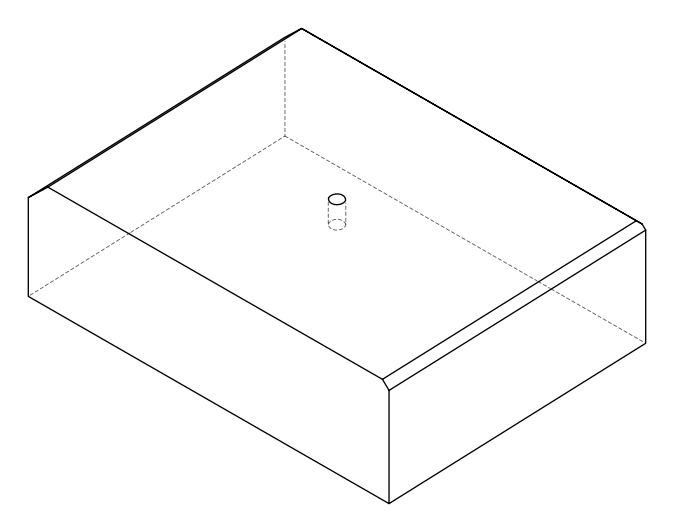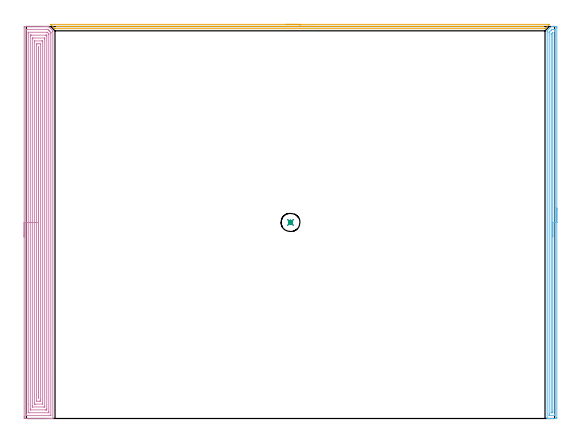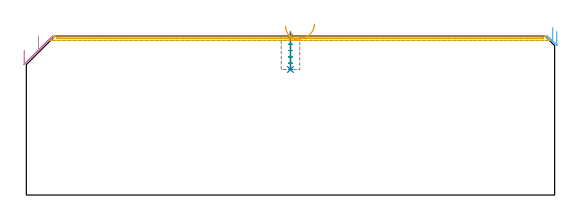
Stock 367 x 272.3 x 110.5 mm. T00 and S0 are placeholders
(PLAN: 6 operations, 3 tool changes, 30.4 min)
(1 SPOT_DRILL | STEP1POCKET | NXT0321_9005460120000 | 0.03 min | 3 mm3)
(2 DRILL_BLIND_HOLE_INTO_CENTER | STEP1POCKET | UGT0301_229 | 0.1 min | 2317 mm3)
(3 MILL_ROUGH_BLIND_HOLE_CONTOUR | STEP1POCKET | NXT0201_013 | Spiral | 0.34 min | 723 mm3)
(4 AREA_MILL | FG_CHAMFER_SURFACE | UGT0205_001 | 17.6 min | 53915 mm3)
(5 AREA_MILL_1 | FG_CHAMFER_SURFACE_1 | UGT0205_001 | 5.63 min | 1557 mm3)
(6 AREA_MILL_2 | FG_CHAMFER_SURFACE_2 | UGT0205_001 | 6.7 min | 6096 mm3)
(TOOL NXT0321_9005460120000 | NC Spot Drill, 142deg, 12mm, Carbide, Uncoated | D12 PA142 FL30 Z2)
(TOOL UGT0301_229 | Twist Drill 11.9 mm | D11.9 PA118 FL100 Z2)
(TOOL NXT0201_013 | ENDMILL 10mm | D10 FL30 Z4)
(TOOL UGT0205_001 | Chamfer Mill 20 x 3 x 45 deg. | D20 FL50 Z2)
(OP 1 SPOT_DRILL)
G17 G21 G94 G90
T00 M6
G54
G17 G0 G90 X183.5 Y136.2 S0 M3
G43 Z120.5 H0
G94 G81 G98 Z109.945 F250. R113.5
G80
M5
M2
(OP 2 DRILL_BLIND_HOLE_INTO_CENTER)
G17 G21 G94 G90
T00 M6
G54
G17 G0 G90 X183.5 Y136.2 S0 M3
G43 Z120.5 H0
G94 G81 G98 Z87.2 F250. R112.5
G80
M5
M2
(OP 3 MILL_ROUGH_BLIND_HOLE_CONTOUR)
G17 G21 G94 G90
T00 M6
G54
G17 G0 G90 X183.5 Y136.2 S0 M3
G43 Z120.5 H0
Z109.117
G94 G3 X184.133 Y137.017 R0.654 F250.
X183.139 Y137.604 R0.817
X182.096 Y135.839 R1.45
X183.139 Y137.604 R-1.45
X182.617 Y136.722 R0.725
X183.5 Y136.2 R0.725
G0 Z104.733
G3 X184.133 Y137.017 R0.654
X183.139 Y137.604 R0.817
X182.096 Y135.839 R1.45
X183.139 Y137.604 R-1.45
X182.617 Y136.722 R0.725
X183.5 Y136.2 R0.725
G0 Z100.35
G3 X184.133 Y137.017 R0.654
X183.139 Y137.604 R0.817
X182.096 Y135.839 R1.45
X183.139 Y137.604 R-1.45
X182.617 Y136.722 R0.725
X183.5 Y136.2 R0.725
G0 Z95.967
G3 X184.133 Y137.017 R0.654
X183.139 Y137.604 R0.817
X182.096 Y135.839 R1.45
X183.139 Y137.604 R-1.45
X182.617 Y136.722 R0.725
X183.5 Y136.2 R0.725
G0 Z91.583
G3 X184.133 Y137.017 R0.654
X183.139 Y137.604 R0.817
X182.096 Y135.839 R1.45
X183.139 Y137.604 R-1.45
X182.617 Y136.722 R0.725
X183.5 Y136.2 R0.725
G0 Z87.2
G3 X184.133 Y137.017 R0.654
X183.139 Y137.604 R0.817
X182.096 Y135.839 R1.45
X183.139 Y137.604 R-1.45
X182.617 Y136.722 R0.725
X183.5 Y136.2 R0.725
G0 Z120.5
M5
M2
(OP 4 AREA_MILL)
G17 G21 G94 G90
T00 M6
G54
G17 G0 G90 X-1.5 Y126.15 S1061 M3
G43 Z120.5 H0
Z100.6
G94 G1 Y126.188 Z99.728 F250.
Y126.302 Z98.864
Y126.491 Z98.012
Y126.753 Z97.18
Y127.087 Z96.374
Y127.49 Z95.6
Y127.958 Z94.864
Y128.49 Z94.172
Y129.079 Z93.529
Y129.722 Z92.94
Y130.414 Z92.408
Y131.15 Z91.94
Y131.924 Z91.537
Y132.73 Z91.203
Y133.562 Z90.941
Y134.414 Z90.752
Y135.278 Z90.638
Y136.15 Z90.6
Y271.704
X-1.496 Y272.008 Z90.602
X-1.492 Y272.29 Z90.606
X-1.205 Y272.3 Z90.892
X11.57 Z103.664
X12.161 Z104.258
X12.461 Z104.558
X13.052 Z105.149
X13.353 Z105.449
X13.954 Z106.053
X14.244 Z106.343
X15.114 Z107.214
X15.357 Z107.457
X15.4 Z107.498
X15.403 Y272.298 Z107.501
X15.581 Y272.121 Z107.677
X15.7 Y272.001 Z107.798
X15.936 Y271.765 Z108.035
X18.255 Y269.445 Z110.355
X18.27 Y269.43 Z110.369
X18.4 Y269.294 Z110.484
Y269.028 Z110.5
Y0.15
X18.397 Y0.009 Z110.488
X18.385 Y0.006 Z110.476
X18.352 Y0.004 Z110.444
X18.002 Y0. Z110.101
X17.519 Z109.618
X16.918 Z109.013
X15.726 Z107.823
X15.135 Z107.229
X4.884 Z96.982
X-0.909 Y0.001 Z91.188
X-1.139 Y0.002 Z90.958
X-1.492 Y0.007 Z90.606
X-1.494 Y0.011 Z90.603
X-1.499 Y0.596 Z90.601
X-1.5 Y1.187 Z90.6
Y136.15
X-0.086 Z92.014
Y269.988
X-0.079 Y270.276 Z92.021
X-0.063 Y270.29 Z92.037
X-0.018 Y270.292 Z92.082
X0.495 Y270.299 Z92.595
X14.244 Z106.344
X14.759 Y270.296 Z106.859
X14.943 Y270.29 Z107.043
X15.135 Y270.108 Z107.235
X15.329 Y269.92 Z107.429
X16.027 Y269.224 Z108.127
X16.222 Y269.028 Z108.322
X16.918 Y268.324 Z109.018
X16.962 Y268.276 Z109.062
X16.979 Y268.245 Z109.079
X16.982 Y268.204 Z109.082
X16.984 Y268.136 Z109.084
X16.985 Y268.069 Z109.085
X16.986 Y267.245 Z109.086
Y2.312
X16.979 Y2.025 Z109.079
X16.963 Y2.01 Z109.063
X16.918 Y2.008 Z109.018
X16.405 Y2.001 Z108.505
X0.873 Y2. Z92.973
X0.36 Y2.002 Z92.46
X-0.018 Y2.008 Z92.082
X-0.066 Y2.01 Z92.034
X-0.079 Y2.178 Z92.021
X-0.084 Y2.312 Z92.016
X-0.085 Y2.38 Z92.015
X-0.086 Y136.15 Z92.014
X1.328 Z93.428
X1.329 Y267.681 Z93.429
X1.331 Y268.136 Z93.431
X1.333 Y268.245 Z93.433
X1.335 Y268.29 Z93.435
X1.438 Y268.295 Z93.538
X1.602 Y268.299 Z93.702
X14.081 Y268.3 Z106.181
X14.244 Y268.297 Z106.344
X14.407 Y268.291 Z106.507
X14.505 Y268.284 Z106.605
X14.557 Y268.237 Z106.657
X14.663 Y268.136 Z106.763
X15.135 Y267.665 Z107.235
X15.344 Y267.454 Z107.444
X15.547 Y267.245 Z107.647
X15.565 Y267.213 Z107.665
X15.568 Y267.19 Z107.668
X15.571 Y267.136 Z107.671
Y267.027
X15.572 Y266.808 Z107.672
X15.571 Y4.619 Z107.671
X15.569 Y4.163 Z107.669
X15.567 Y4.055 Z107.667
X15.564 Y4.01 Z107.664
X15.462 Y4.006 Z107.562
X15.298 Y4.001 Z107.398
X1.928 Y4. Z94.028
X1.765 Y4.003 Z93.865
X1.602 Y4.01 Z93.702
X1.335 Y4.028 Z93.435
X1.333 Y4.163 Z93.433
X1.33 Y4.599 Z93.43
X1.328 Y9.575 Z93.428
Y136.15
X2.743 Z94.843
Y265.461
X2.748 Y266.261 Z94.848
X2.749 Y266.285 Z94.849
X2.763 Y266.29 Z94.863
X2.814 Y266.295 Z94.914
X2.919 Y266.298 Z95.019
X3.128 Y266.3 Z95.228
X3.547 Z95.647
X13.406 Z105.506
X13.796 Y266.297 Z105.896
X13.991 Y266.293 Z106.091
X14.039 Y266.29 Z106.139
X14.069 Y266.27 Z106.169
X14.112 Y266.227 Z106.212
X14.15 Y266.177 Z106.25
X14.153 Y266.091 Z106.253
X14.155 Y265.91 Z106.255
X14.157 Y265.548 Z106.257
Y265.461
Y6.839
X14.152 Y6.039 Z106.252
X14.151 Y6.016 Z106.251
X14.137 Y6.01 Z106.237
X14.086 Y6.006 Z106.186
X13.981 Y6.002 Z106.081
X13.772 Y6.001 Z105.872
X13.353 Y6. Z105.453
X3.104 Z95.204
X2.908 Y6.001 Z95.008
X2.811 Y6.005 Z94.911
X2.763 Y6.01 Z94.863
X2.749 Y6.014 Z94.849
X2.743 Y6.839 Z94.843
Y136.15
X4.157 Z96.257
Y263.677
X4.159 Y263.958 Z96.259
X4.164 Y264.24 Z96.264
X4.172 Y264.291 Z96.272
X4.206 Y264.295 Z96.306
X4.283 Y264.298 Z96.383
X4.439 Y264.3 Z96.539
X4.708 Z96.808
X12.461 Y264.299 Z104.561
X12.732 Y264.298 Z104.832
X12.74 Y264.292 Z104.84
X12.742 Y264.289 Z104.842
X12.743 Y263.677 Z104.843
Y263.395
Y8.622
X12.741 Y8.342 Z104.841
X12.736 Y8.06 Z104.836
X12.728 Y8.009 Z104.828
X12.694 Y8.005 Z104.794
X12.617 Y8.002 Z104.717
X12.461 Y8. Z104.561
X12.192 Z104.292
X4.439 Y8.001 Z96.539
X4.168 Y8.002 Z96.268
X4.16 Y8.008 Z96.26
X4.158 Y8.011 Z96.258
X4.157 Y8.622 Z96.257
Y8.905
Y136.15
X5.571 Z97.671
X5.572 Y261.652 Z97.672
X5.573 Y261.894 Z97.673
X5.577 Y262.219 Z97.677
X5.579 Y262.29 Z97.679
X5.68 Y262.295 Z97.78
X5.817 Y262.299 Z97.917
X10.678 Y262.3 Z102.778
X11.166 Y262.298 Z103.266
X11.293 Y262.293 Z103.393
X11.318 Y262.291 Z103.418
X11.322 Y262.247 Z103.422
X11.326 Y262.138 Z103.426
X11.328 Y261.894 Z103.428
X11.329 Y261.243 Z103.429
X11.328 Y10.648 Z103.428
X11.327 Y10.406 Z103.427
X11.323 Y10.081 Z103.423
X11.321 Y10.01 Z103.421
X11.219 Y10.006 Z103.319
X11.083 Y10.001 Z103.183
X6.222 Y10. Z98.322
X5.734 Y10.002 Z97.834
X5.607 Y10.007 Z97.707
X5.582 Y10.009 Z97.682
X5.578 Y10.053 Z97.678
X5.574 Y10.162 Z97.674
X5.572 Y10.406 Z97.672
X5.571 Y11.057 Z97.671
Y136.15
X6.985 Z99.085
Y259.346
X6.987 Y260.11 Z99.087
X6.989 Y260.234 Z99.089
X6.992 Y260.277 Z99.092
X6.998 Y260.291 Z99.098
X7.019 Y260.293 Z99.119
X7.113 Y260.296 Z99.213
X7.815 Y260.3 Z99.915
X8.004 Z100.104
X9.598 Z101.698
X9.787 Y260.299 Z101.887
X9.85 Y260.297 Z101.95
X9.9 Y260.291 Z102.
X9.908 Y260.288 Z102.008
X9.91 Y260.273 Z102.01
X9.913 Y260.238 Z102.013
X9.914 Y260.11 Z102.014
X9.915 Y259.983 Z102.015
Y12.954
X9.913 Y12.19 Z102.013
X9.911 Y12.066 Z102.011
X9.908 Y12.023 Z102.008
X9.902 Y12.01 Z102.002
X9.881 Y12.007 Z101.981
X9.787 Y12.004 Z101.887
X9.085 Y12. Z101.185
X8.896 Z100.996
X7.302 Z99.402
X7.113 Y12.001 Z99.213
X7.05 Y12.003 Z99.15
X7.001 Y12.009 Z99.101
X6.992 Y12.012 Z99.092
X6.99 Y12.027 Z99.09
X6.987 Y12.062 Z99.087
X6.986 Y12.19 Z99.086
X6.985 Y12.317 Z99.085
Y136.15
X8.4 Z100.5
Y257.435
X8.401 Y257.536 Z100.501
X8.406 Y257.925 Z100.506
X8.45 Y258.247 Z100.55
X8.493 Y257.93 Z100.593
X8.497 Y257.834 Z100.597
X8.5 Y257.435 Z100.6
Y14.865
X8.499 Y14.764 Z100.599
X8.494 Y14.375 Z100.594
X8.45 Y14.053 Z100.55
X8.407 Y14.37 Z100.507
X8.403 Y14.466 Z100.503
X8.4 Y14.865 Z100.5
Y23.281
Y136.15
Y137.022 Z100.538
Y137.886 Z100.651
Y138.738 Z100.84
Y139.57 Z101.103
Y140.376 Z101.436
Y141.15 Z101.839
Y141.886 Z102.308
Y142.578 Z102.839
Y143.221 Z103.428
Y143.81 Z104.072
Y144.342 Z104.764
Y144.81 Z105.5
Y145.213 Z106.273
Y145.547 Z107.079
Y145.809 Z107.911
Y145.998 Z108.763
Y146.112 Z109.628
Y146.15 Z110.5
G0 Z120.5
M5
M2
(OP 5 AREA_MILL_1)
G17 G21 G94 G90
T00 M6
G54
G17 G0 G90 X180.1 Y273.8 S1061 M3
G43 Z120.5 H0
Z117.5
G94 G1 X180.138 Z116.628 F250.
X180.252 Z115.764
X180.441 Z114.912
X180.703 Z114.08
X181.037 Z113.274
X181.44 Z112.5
X181.909 Z111.764
X182.44 Z111.072
X183.029 Z110.429
X183.672 Z109.84
X184.364 Z109.309
X185.1 Z108.84
X185.874 Z108.437
X186.68 Z108.103
X187.512 Z107.841
X188.364 Z107.652
X189.228 Z107.538
X190.1 Z107.5
X363.184
X363.267 Y273.794 Z107.504
X363.281 Y273.792 Z107.505
X363.267 Y273.766 Z107.532
X360.827 Y271.327 Z109.972
X360.461 Y270.96 Z110.336
X360.304 Y270.804 Z110.49
X359.988 Y270.8 Z110.5
X20.212
X19.943 Y270.803 Z110.493
X19.898 Y270.804 Z110.49
X19.739 Y270.961 Z110.335
X19.044 Y271.655 Z109.644
X17.231 Y273.468 Z107.831
X17.06 Y273.639 Z107.658
X16.933 Y273.77 Z107.528
X16.917 Y273.794 Z107.503
X16.933 Y273.799 Z107.499
X190.1 Y273.8 Z107.5
Y272.386 Z108.914
X359.094 Y272.385 Z108.915
X359.18 Y272.384 Z108.916
X359.351 Y272.379 Z108.921
X359.411 Y272.371 Z108.929
X359.388 Y272.345 Z108.955
X359.344 Y272.3 Z109.
X359.26 Y272.222 Z109.078
X359.177 Y272.218 Z109.082
X359.094 Y272.216 Z109.084
X358.286 Y272.214 Z109.086
X21.106 Y272.215 Z109.085
X21.02 Y272.217 Z109.083
X20.965 Y272.221 Z109.079
X20.936 Y272.226 Z109.074
X20.92 Y272.239 Z109.061
X20.857 Y272.3 Z109.
X20.784 Y272.378 Z108.922
X20.934 Y272.383 Z108.917
X21.021 Y272.385 Z108.915
X190.1 Y272.386 Z108.914
X190.972 Z108.952
X191.837 Z109.066
X192.688 Z109.255
X193.52 Z109.517
X194.326 Z109.851
X195.1 Z110.254
X195.836 Z110.723
X196.528 Z111.254
X197.171 Z111.843
X197.76 Z112.486
X198.292 Z113.178
X198.76 Z113.914
X199.163 Z114.688
X199.497 Z115.494
X199.759 Z116.326
X199.948 Z117.178
X200.062 Z118.043
X200.1 Z118.914
G0 Z120.5
M5
M2
(OP 6 AREA_MILL_2)
G17 G21 G94 G90
T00 M6
G54
G17 G0 G90 X368.5 Y146.15 S1061 M3
G43 Z120.5 H0
Z113.8
G94 G1 Y146.112 Z112.928 F250.
Y145.998 Z112.063
Y145.809 Z111.212
Y145.547 Z110.38
Y145.213 Z109.574
Y144.81 Z108.8
Y144.342 Z108.064
Y143.81 Z107.372
Y143.221 Z106.729
Y142.578 Z106.14
Y141.886 Z105.608
Y141.15 Z105.14
Y140.376 Z104.737
Y139.57 Z104.403
Y138.738 Z104.141
Y137.886 Z103.952
Y137.022 Z103.838
Y136.15 Z103.8
Y0.596
X368.498 Y0.289
X368.493 Y0.01 Z103.803
X368.198 Y0. Z104.099
X365.585 Z106.709
X365.008 Z107.289
X364.715 Z107.582
X364.137 Z108.159
X363.844 Z108.452
X363.256 Z109.043
X362.69 Z109.61
X362.102 Z110.197
X362.004 Z110.295
X361.902 Y0.001 Z110.39
X361.864 Y0.002 Z110.427
X361.803 Y0.01 Z110.488
X361.8 Y0.15 Z110.5
Y269.028
X361.804 Y269.295 Z110.49
X361.932 Y269.433 Z110.367
X364.715 Y272.214 Z107.584
X364.793 Y272.29 Z107.504
X365.302 Y272.3 Z106.997
X365.869 Z106.431
X366.456 Z105.839
X367.621 Z104.676
X368.198 Y272.296 Z104.096
X368.492 Y272.29 Z103.802
X368.498 Y272.011 Z103.8
X368.5 Y271.704
Y271.394
Y136.15
X367.086 Z105.214
Y2.627
X367.085 Y2.38 Z105.215
X367.081 Y2.058 Z105.219
X367.079 Y2.02 Z105.221
X367.076 Y2.01 Z105.224
X367.049 Y2.007 Z105.251
X366.951 Y2.003 Z105.349
X366.827 Y2. Z105.473
X363.844 Z108.456
X363.342 Y2.002 Z108.958
X363.245 Y2.007 Z109.055
X363.227 Y2.009 Z109.073
X363.221 Y2.04 Z109.079
X363.218 Y2.129 Z109.082
X363.216 Y2.38 Z109.084
X363.214 Y3.025 Z109.086
Y3.272
X363.215 Y267.889 Z109.085
X363.216 Y268.136 Z109.084
X363.219 Y268.216 Z109.081
X363.221 Y268.253 Z109.079
X363.245 Y268.283 Z109.055
X363.345 Y268.389 Z108.955
X363.47 Y268.519 Z108.83
X364.791 Y269.841 Z107.509
X364.871 Y269.92 Z107.429
X365.238 Y270.276 Z107.062
X365.585 Y270.29 Z106.715
X366.087 Y270.298 Z106.213
X366.456 Y270.299 Z105.844
X366.958 Y270.298 Z105.342
X367.055 Y270.293 Z105.245
X367.073 Y270.291 Z105.227
X367.079 Y270.26 Z105.221
X367.082 Y270.171 Z105.218
X367.084 Y269.92 Z105.216
X367.086 Y269.275 Z105.214
Y269.028
Y136.15
X365.672 Z106.628
X365.671 Y4.967 Z106.629
X365.668 Y4.164 Z106.632
X365.665 Y4.082 Z106.635
X365.659 Y4.01 Z106.641
X365.585 Y4.008 Z106.715
X364.872 Y4.002 Z107.428
X364.715 Y4.007 Z107.585
X364.663 Y4.01 Z107.637
X364.635 Y4.024 Z107.665
X364.633 Y4.076 Z107.667
X364.63 Y4.164 Z107.67
X364.629 Y4.251 Z107.671
Y266.843
X364.63 Y267.044 Z107.67
X364.633 Y267.144 Z107.667
X364.635 Y267.192 Z107.665
X364.651 Y267.245 Z107.649
X364.681 Y267.279 Z107.619
X364.715 Y267.314 Z107.585
X365.585 Y268.186 Z106.715
X365.61 Y268.209 Z106.69
X365.659 Y268.248 Z106.641
X365.667 Y268.252 Z106.633
X365.668 Y268.248 Z106.632
X365.67 Y268.225 Z106.63
X365.671 Y268.136 Z106.629
X365.672 Y268.048 Z106.628
Y136.15
Y135.278 Z106.666
Y134.414 Z106.78
Y133.562 Z106.969
Y132.73 Z107.232
Y131.924 Z107.565
Y131.15 Z107.968
Y130.414 Z108.437
Y129.722 Z108.968
Y129.079 Z109.557
Y128.49 Z110.201
Y127.958 Z110.893
Y127.49 Z111.628
Y127.087 Z112.402
Y126.753 Z113.208
Y126.491 Z114.04
Y126.302 Z114.892
Y126.188 Z115.757
Y126.15 Z116.628
G0 Z120.5
M5
M2
